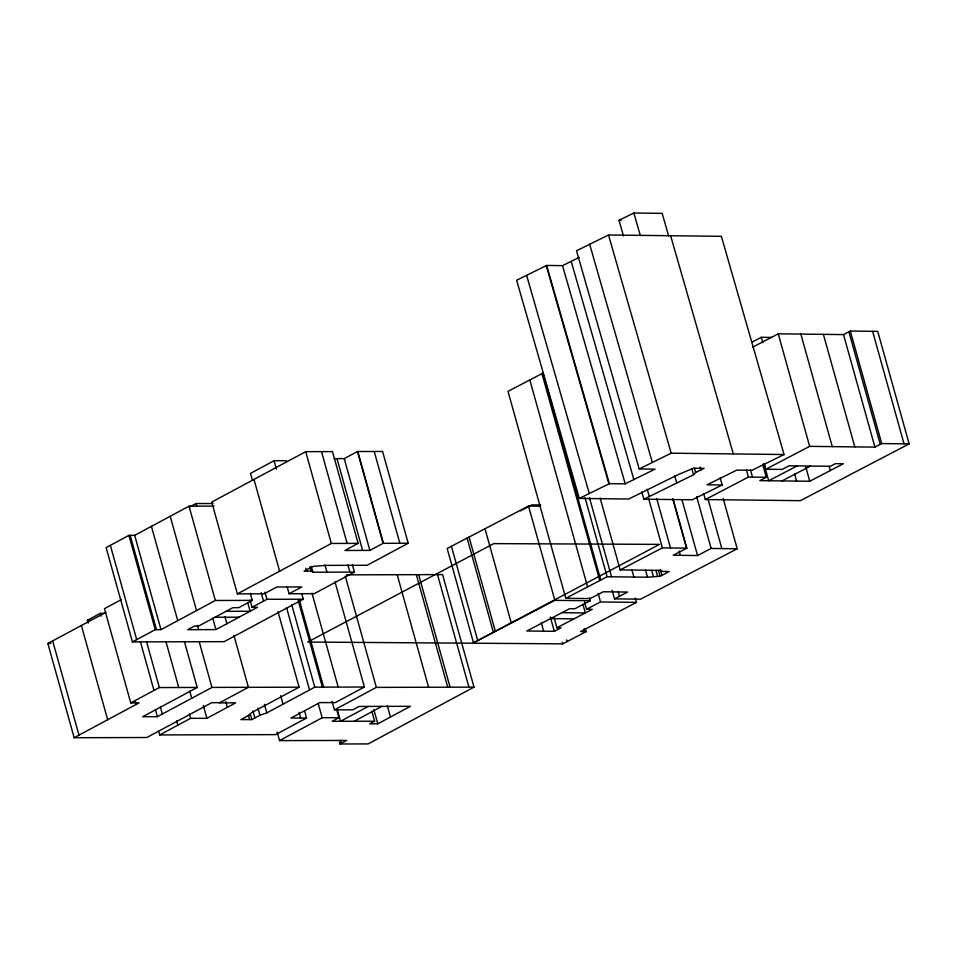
<?xml version="1.0" encoding="UTF-8"?>
<svg xmlns="http://www.w3.org/2000/svg" width="957" height="957" viewBox="0 0 957 957"><rect width="100%" height="100%" fill="white"/><g stroke="black" fill="none" stroke-linecap="round" stroke-linejoin="round"><path stroke-width="1.44" d="M641.836 492.03L643.894 499.207L693.538 474.756L695.691 472.483L704.089 468.356L693.394 468.224L678.286 474.576L628.629 499.028L579.32 498.441L516.624 280.245L546.662 265.448L562.525 265.639L579.129 257.457M214.141 506.121L189.019 506.181L134.662 535.346L128.932 535.358L106.107 547.607L132.437 641.908L224.129 641.668L303.273 599.202L301.67 593.484M286.502 460.7L274.085 460.736L250.519 473.38L252.457 480.318M189.869 506.863L196.018 503.561L212.968 503.514M334.041 458.642L344.245 458.606L357.451 451.525L382.585 451.465L408.208 543.253L383.087 543.313L369.88 550.395L344.915 550.466L358.121 543.385L332.498 451.596L305.714 451.668L211.724 502.09L237.36 593.878L264.132 593.807L276.812 587L301.778 586.94L289.098 593.735L287.1 586.569M121.216 599.668L104.457 608.664L130.762 702.905L139.088 702.881L74.156 737.715L47.85 643.475L105.988 612.289M88.2 623.151L87.398 620.292L100.306 613.365L104.373 613.353M132.437 641.908L155.261 629.658L160.991 629.646L215.349 600.482L252.277 600.386L250.291 593.244M237.36 593.878L331.337 543.456L358.121 543.385M252.277 600.386L238.688 607.683L232.838 607.695L198.446 626.141L194.187 626.153L187.644 629.67L215.923 629.598L257.517 607.276L252.05 607.288L250.052 600.147M252.05 607.288L266.943 599.297L303.273 599.202M352.427 564.929L354.437 572.095L314.219 593.675L289.098 593.735M408.208 543.253L367.141 565.276L325.607 565.384L312.963 566.388L304.075 571.162L311.085 571.15L312.903 572.214L354.437 572.095M130.762 702.905L159.352 687.557L197.214 687.461L184.462 641.776M197.214 687.461L142.653 716.733L157.403 716.685L211.952 687.425L299.086 687.186L278.032 611.786M158.503 730.658L159.687 734.928L190.599 718.336L206.903 718.3L235.709 702.845L219.416 702.881L248.413 687.317L233.939 635.46M299.086 687.186L251.141 712.905L248.999 715.262L240.889 719.604L251.87 719.58L259.969 715.226L266.824 712.869L314.769 687.15L364.39 687.018L334.986 581.748M304.589 710.919L306.575 718.037L275.664 734.617L159.687 734.928M364.39 687.018L335.381 702.582L319.746 702.617L290.928 718.073L306.575 718.037M332.031 701.337L334.424 709.879L376.352 687.389L474.002 687.126L442.577 574.595L346.422 574.846M277.171 732.057L279.552 740.61L322.186 717.738L338.957 717.69L336.577 709.149M338.957 717.69L332.211 721.315L374.642 721.207L371.854 711.23M368.242 706.422L340.525 721.291L337.343 709.903M354.198 721.255L381.915 706.386M374.642 721.207L369.725 723.839L377.8 723.815L410.433 706.314L359.114 706.445L352.798 709.831L334.424 709.879M339.448 741.986L339.998 743.984L346.625 740.431L279.552 740.61M474.002 687.126L368.17 743.912L339.998 743.984M540.31 506.181L528.527 506.038L447.17 548.493L473.5 642.793L659.517 544.377L493.728 543.624L307.723 642.039L562.728 643.846L586.198 631.608L585.732 629.933M752.226 342.032L761.293 337.307L771.641 337.426M752.465 347.271L778.244 333.826L843.512 334.591L850.318 331.05L877.725 331.373L909.15 443.904L800.363 500.678L705.321 499.554L703.73 493.848M520.488 510.847L531.877 504.901L540.645 505.009M705.321 499.554L748.422 477.065L766.306 477.268L762.729 464.456M764.26 463.523L765.851 469.229L809.658 446.357L874.937 447.134L881.744 443.581L909.15 443.904M766.306 477.268L759.822 480.653L809.766 481.251L843.32 463.75L835.461 463.655L830.401 466.286L789.106 465.796L782.168 469.42L765.851 469.229M797.193 465.892L768.698 480.761L763.925 463.667M782.013 480.916L810.507 466.047M473.5 642.793L554.857 600.338L590.206 600.757L589.404 597.898M600.745 580.038L542.966 373.098L508 391.341L565.79 598.292L607.121 576.724L647.542 577.203L660.127 576.258L669.266 571.485L662.435 571.401L660.605 570.384L620.184 569.905L600.123 498.047M620.184 569.905L662.388 547.871L686.839 548.17L673.202 499.303M686.839 548.17L673.273 555.251L697.557 555.538L711.135 548.457L737.201 548.768L723.157 498.465M590.206 600.757L574.894 608.748L569.571 608.688L526.817 630.998L554.33 631.321L561.053 627.816L556.914 627.768L554.115 617.767M584.571 602.109L586.569 609.25L600.541 601.953L636.489 602.384L635.292 598.101M556.914 627.768L592.263 609.322L586.569 609.25M612.121 590.242L614.526 598.867L627.565 592.072L603.269 591.773L590.23 598.58L565.79 598.292M737.201 548.768L640.592 599.178L614.526 598.867M636.489 602.384L580.612 631.536L586.198 631.608M579.32 498.441L609.358 483.656L625.208 483.835L655.055 469.145L639.192 468.954L576.509 250.758L608.52 234.991L721.375 236.331L784.058 454.527L752.046 470.294L736.83 470.114L706.984 484.816L722.212 484.996L720.154 477.818M623.474 235.865L619.012 220.325L633.857 213.016L662.148 213.351L668.644 235.948M639.192 468.954L671.204 453.187L784.058 454.527M722.212 484.996L692.174 499.781L643.894 499.207M226.103 611.308L250.124 611.248L247.731 602.671M215.026 617.253L239.035 617.193M87.398 620.292L90.102 620.28M47.85 643.475L50.817 643.475M219.823 702.665L211.736 702.689L146.816 737.524L74.156 737.715M619.012 220.325L621.129 220.349M561.962 612.647L585.337 612.935L582.945 604.357M550.574 618.593L573.949 618.868M670.63 235.721L733.313 453.917M633.857 213.016L640.341 235.613M700.141 467.016L700.967 469.887M694.459 468.176L695.691 472.483M691.899 469.014L693.538 474.756M608.52 234.991L671.204 453.187M674.697 475.844L676.766 483.022M589.656 244.274L652.339 462.482M647.255 489.362L649.313 496.539M571.197 261.369L633.881 479.565M562.525 265.639L625.208 483.835M546.662 265.448L609.358 483.656M546.244 265.663L608.927 483.859M526.613 275.329L589.309 493.525M872.605 331.313L904.03 443.845M850.318 331.05L881.744 443.581M848.871 331.804L880.296 444.335M843.512 334.591L874.937 447.134M823.403 334.364L854.816 446.895M800.842 334.089L832.267 446.632M829.109 466.262L830.305 470.533M778.244 333.826L809.658 446.357M805.794 467.004L809.766 481.251M761.293 337.307L762.789 342.654M794.597 473.966L796.595 481.096M750.527 469.983L752.513 477.112M746.436 469.935L748.422 477.065M708.192 499.721L721.841 548.576M696.684 496.719L711.135 548.457M681.91 499.494L697.557 555.538M672.723 498.824L686.504 548.158M679.123 551.017L680.331 555.335M656.741 498.645L670.522 547.966M648.619 498.549L662.388 547.871M660.378 569.547L661.981 575.289M658.512 570.504L660.127 576.258M655.976 570.48L657.591 576.222M651.681 570.42L653.296 576.174M645.532 570.013L647.542 577.203M631.871 569.858L633.881 577.035M618.246 591.988L619.454 596.295M589.464 497.736L611.535 576.772M585.05 497.676L607.121 576.724M541.949 373.625L599.728 580.576M598.149 593.388L600.541 601.953M529.819 379.953L587.598 586.904M584.213 628.737L585.014 631.596M566.652 639.886L567.118 641.561M528.527 506.038L554.857 600.338M562.261 642.183L562.728 643.846M550.335 617.038L554.33 631.321M541.267 622.624L543.66 631.201M484.996 528.754L511.325 623.055M469.05 537.08L495.379 631.369M467.1 538.097L493.429 632.398M451.405 546.28L477.734 640.58M437.493 574.607L468.918 687.138M418.664 574.655L450.089 687.186M416.319 574.655L447.744 687.198M374.223 451.477L399.859 543.265M397.179 574.714L428.604 687.246M357.81 451.525L383.434 543.313M357.451 451.525L383.087 543.313M344.245 458.606L369.88 550.395M336.996 458.63L362.619 550.419M321.492 451.62L347.128 543.409M387.274 705.632L390.456 717.032M347.893 564.941L349.891 572.107M345.321 576.27L376.352 687.389M305.714 451.668L331.337 543.456M373.828 709.568L377.8 723.815M324.937 565.001L326.935 572.166M311.3 566.472L312.903 572.214M309.889 566.843L311.085 571.15M305.881 568.291L306.671 571.162M311.982 593.196L338.192 687.09M274.085 460.736L276.406 469.062M340.62 740.383L341.41 743.23M299.409 600.35L323.633 687.126M298.189 600.35L322.413 687.126M291.729 604.633L314.769 687.15M318.202 703.491L322.186 717.738M253.988 479.409L279.623 571.197M286.502 607.444L309.53 689.961M299.074 712.355L300.665 718.049M264.945 592.156L266.943 599.297M261.141 592.55L263.534 601.128M280.652 695.643L283.033 704.173M264.443 704.328L266.824 712.869M257.983 708.12L259.969 715.226M196.018 503.561L196.771 506.241M252.899 710.848L254.885 717.965M224.907 616.559L226.893 623.701M250.279 713.886L251.87 719.58M248.449 715.298L249.645 719.58M189.019 506.181L215.349 600.482M212.729 618.162L215.923 629.598M225.756 701.637L227.335 707.331M170.202 516.278L196.532 610.578M197.417 625.352L198.613 629.634M199.2 641.728L211.952 687.425M203.327 705.488L206.903 718.3M151.421 526.362L177.751 620.662M189.761 691.121L191.759 698.251M189.414 714.078L190.599 718.336M166.004 641.824L178.768 687.509M134.662 535.346L160.991 629.646M130.152 535.358L156.481 629.658M128.932 535.358L155.261 629.658M176.722 720.884L177.906 725.155M146.529 641.609L159.352 687.557M160.321 706.912L162.319 714.054M140.356 641.645L153.981 690.44M110.366 545.323L136.695 639.623M155.405 709.556L157.403 716.685M135.38 701.577L136.181 704.436M100.306 613.365L101.107 616.224M81.369 625.495L107.674 719.736M52.671 640.891L78.988 735.12"/></g></svg>
